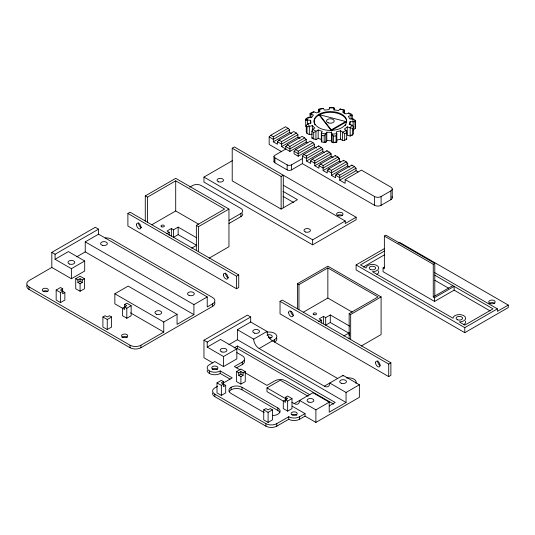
<?xml version="1.0" encoding="UTF-8"?>
<svg xmlns="http://www.w3.org/2000/svg" width="535" height="535" viewBox="0 0 535 535"><rect width="100%" height="100%" fill="white"/><g stroke="black" fill="none" stroke-linecap="round" stroke-linejoin="round"><path stroke-width="0.8" d="M231.133 389.774L231.133 387.253A7.684 4.44 0 0 1 242.001 387.26L277.866 407.964A7.684 4.434 0 0 1 279.531 412.799A7.684 4.434 0 0 1 272.429 415.534M279.852 412.478A7.684 4.434 0 0 0 277.859 410.485L242.001 389.781L242.001 387.26M277.859 410.485L277.866 407.964M306.515 160.995L322.812 151.586L322.812 149.071L321.294 147.446L306.515 155.973L306.515 160.995L310.661 163.389L310.661 160.881L312.179 159.249L326.965 150.716L329.587 152.234L331.111 153.866L331.111 156.374L314.807 165.783L314.807 160.767L329.587 152.234M310.019 117.747L310.019 113.627L311.597 112.47L313.898 111.795L316.386 112.918L320.137 111.226L318.84 109.561L319.007 109.12L323.187 108.431L324.484 110.096L329.172 109.601L329.359 107.776L333.138 107.622L334.121 107.943L334.121 110.23M312.567 130.848L312.567 129.323L314.801 128.032L312.34 125.678L307.023 126.869L307.023 133.449L309.317 134.613L312.34 134.071M315.938 139.662L315.938 131.269L312.567 129.323L311.898 131.516L311.898 138.104L315.938 139.662L318.171 138.371L321.568 139.555M336.97 140.096L340.594 139.154L342.54 140.591L344.68 140.224L344.68 133.643L340.594 130.761L336.248 131.891L336.816 133.683L336.816 142.076L333.586 142.725L332.128 142.571L331.56 140.779L331.56 132.386L326.798 132.219L324.19 135.81L324.19 142.397L325.862 142.357L326.798 140.611L326.798 132.219M332.128 142.571L332.128 134.178L331.56 132.386M340.594 139.154L340.594 130.761M344.192 113.5L344.306 110.003L340.113 109.02L338.481 110.585L333.927 109.769L334.121 107.943L329.359 107.776M350.097 124.735L350.097 121.679L355.24 121.766L355.24 128.353L353.254 129.965M351.1 119.178L351.1 115.366L348.633 113.005L345.924 113.955L342.554 112.009L344.192 110.444L340.113 109.02M353.254 126.915L352.966 118.823L349.81 118.937L348.392 116.309L352.284 115.105L352.284 119.225M305.699 126.621L305.699 120.034L306.16 118.583L308.381 117.265L311.49 117.6L313.45 115.085L310.019 113.627M308.381 117.265L307.518 119.974L307.518 124.555M350.097 121.679L349.241 124.387L352.124 125.136L353.541 127.109L353.541 133.696L352.498 135.041L350.164 136.037L347.282 135.288L347.282 126.895L352.498 128.453L352.498 135.041M336.1 142.457L336.1 135.87L336.816 133.683L332.128 134.178L333.586 136.137L333.586 142.725M324.19 142.397L321.756 141.956L321.308 141.534L321.936 140.377M352.124 125.136L350.164 127.644L350.164 136.037L351.147 134.787M352.498 128.453L353.541 127.109M307.023 133.449L306.267 132.045L306.267 125.457L307.899 123.592L310.922 123.05L310.634 120.301L305.699 120.034M281.437 151.539L269.172 144.457L269.172 136.927L270.69 135.295L285.469 126.762L288.097 128.28L289.622 129.911L289.622 132.419L273.318 141.828L273.318 136.813L288.097 128.28M273.318 141.828L277.464 144.229L277.464 141.715L278.989 140.083L293.768 131.55L296.397 133.068L297.915 134.7L297.915 137.207L281.617 146.623L281.617 141.601L296.397 133.068M391.881 196.766A4.608 2.662 0 0 1 390.884 199.669L381.101 205.313A4.608 2.662 0 0 1 374.58 205.313L302.362 163.616L291.495 169.896A3.076 1.772 0 0 1 287.148 169.896L274.896 162.821L274.896 157.798A3.076 1.772 0 0 1 274.896 155.29L285.764 149.018L285.764 146.51L287.288 144.878L302.068 136.345L304.696 137.863L306.214 139.495L306.214 142.002L289.916 151.412L281.617 146.623M294.063 151.298L295.587 149.666L310.367 141.133L312.995 142.651L314.513 144.283L314.513 146.791L298.216 156.207L294.063 153.806L294.063 151.298L298.216 153.692L314.513 144.283M302.362 163.616L302.362 156.093L303.887 154.461L318.666 145.928L321.294 147.446M314.807 165.783L318.96 168.184L318.96 165.669L320.478 164.038L335.258 155.504L337.886 157.023L339.411 158.654L339.411 161.169L323.107 170.578L323.107 165.556L337.886 157.023M346.185 161.817L331.406 170.351L331.406 175.366L347.71 165.957L347.71 163.449L346.185 161.817L343.557 160.299L328.778 168.833L327.26 170.464L327.26 172.972L323.107 170.578M354.484 166.606L339.705 175.139L339.705 180.161L356.009 170.745L356.009 168.237L354.484 166.606L351.856 165.088L337.077 173.621L335.559 175.253L335.559 177.76L331.406 175.366M313.898 111.795L310.955 113.962L310.955 117.774M347.282 126.895L344.346 129.062L346.292 130.5L346.693 132.733L346.693 139.321L344.68 140.224M62.689 288.76L60.515 287.509L56.168 290.017L56.168 300.055L60.515 302.563L64.862 300.028L64.862 292.525L60.515 290.017L62.689 288.76L62.689 293.782L64.862 292.525M223.523 381.622L221.35 380.365L217.003 382.873L217.003 392.911L221.35 395.425L225.696 392.891L225.696 385.381L221.35 382.873L223.523 381.622L223.523 386.638L225.696 385.381M145.279 221.002L145.279 195.904L175.707 178.336L228.96 209.078L228.96 246.722L209.145 258.164M214.843 302.609A7.684 4.434 0 0 1 212.656 306.328L140.932 347.737A7.684 4.434 0 0 1 130.065 347.737L29.004 289.388L29.004 286.88A7.684 4.434 0 0 1 29.004 280.608L51.821 267.426L51.821 252.373L95.29 227.275L98.554 229.154L98.554 234.176L207.226 296.918L207.226 306.956L212.656 303.82A7.684 4.434 0 0 0 212.656 297.547L111.594 239.192A7.684 4.434 0 0 0 105.154 237.935M145.279 195.904L147.453 197.154L175.707 180.843L224.613 209.078L196.358 225.389L196.358 250.487M283.042 191.363L297.427 199.669L281.122 209.078L232.217 180.843L232.217 148.222L234.39 146.964L356.109 217.237L356.109 219.745L312.641 244.843L203.962 182.101L203.962 177.078L232.317 160.714M51.821 252.373L55.085 254.252L98.554 229.154M127.892 213.472L130.065 212.214L238.737 274.957L238.737 287.509L236.564 288.76L127.892 226.017L127.892 213.472L236.564 276.214L238.737 274.957M55.085 254.252L55.085 259.274L68.393 251.584L84.697 261L84.697 271.038L71.382 278.722L51.821 267.426M85.239 241.86L193.911 304.602L193.911 314.64L85.239 251.898L85.239 241.86L98.554 234.176M189.744 187.17L192.553 185.551A6.146 3.551 0 0 1 201.247 185.551L240.91 208.449A6.146 3.551 0 0 1 240.91 213.472L240.91 216.608L228.98 223.496M289.622 129.911L273.318 139.321L269.172 136.927M76.819 256.76L85.239 251.898M297.915 134.7L281.617 144.109L277.464 141.715M55.085 259.274L71.382 268.684L84.697 261M151.693 224.827L175.707 210.964L198.726 224.245M311.898 131.516L313.697 132.56L318.171 129.978L322.251 131.403L321.308 133.141L321.308 141.534M287.288 144.878L289.916 146.396L304.696 137.863M306.214 139.495L289.916 148.904L285.764 146.51M311.898 138.104L312.567 137.716M331.292 130.6L331.292 129.851L345.704 121.525L345.704 122.281L331.292 130.6L319.495 115.473L319.495 114.717L345.704 121.525M75.729 278.722L80.076 276.214L84.423 278.722L84.423 288.76L80.076 291.247L75.729 288.76L75.729 278.722L77.903 279.979L80.076 278.722L82.25 279.979L84.423 278.722M295.587 149.666L298.216 151.184L312.995 142.651M56.168 290.017L60.515 292.525L62.689 291.267M77.903 279.979L77.903 282.487L80.076 281.229L82.25 282.487L82.25 279.979M196.72 237.834L178.155 227.114L173.534 229.782L171.361 228.532L167.014 231.04L169.187 232.29L169.187 235.306M77.903 282.487L80.076 283.744L82.25 282.487M166.552 233.815L169.187 232.29M274.896 157.798L287.148 164.874A3.076 1.772 0 0 0 291.495 164.874L302.362 158.601M322.812 149.071L306.515 158.487L302.362 156.093M196.72 245.364L178.155 234.644L173.534 237.313L173.534 229.782M232.217 148.222L281.122 176.45L283.296 175.199L283.296 207.821M196.358 225.389L198.532 226.646L228.96 209.078M228.98 220.36L240.91 213.472M191.711 248.153L196.713 245.264M328.677 169.642L327.26 170.464L331.406 172.858L347.71 163.449L346.326 162.647M124.635 304.448L126.808 305.699L122.462 308.213L122.462 315.717L126.808 318.251L131.155 315.737L131.155 305.699L126.808 303.191L124.635 304.448L124.635 309.464L114.851 303.82L114.851 293.782L128.166 286.091L177.065 314.326L177.065 324.37L193.911 314.64M336.976 174.437L335.559 175.253L339.705 177.647L356.009 168.237M102.901 316.994L105.074 315.737L107.247 316.994L109.421 315.737L111.594 316.994L111.594 327.032L107.247 329.547L102.901 327.032L102.901 316.994L107.247 319.502L111.594 316.994M339.705 180.161L345.142 183.298L345.142 179.533L361.439 170.123L390.884 187.116A4.608 2.662 0 0 1 390.884 190.881L390.884 199.669M124.635 306.956L126.808 308.213L131.155 305.699M114.851 293.782L163.757 322.016L177.065 314.326M193.911 304.602L207.226 296.918M345.142 179.533L374.58 196.532A4.608 2.662 0 0 0 381.101 196.532L390.884 190.881M203.962 177.078L312.641 239.82L345.242 221.002L345.242 223.51L356.109 217.237M29.004 286.88L130.065 345.229A7.684 4.434 0 0 0 140.932 345.229L163.757 332.054L163.757 322.016M297.427 308.835L297.427 283.744L327.855 266.176L381.101 296.918L381.101 334.562L361.285 346.005M297.427 283.744L298.945 284.62L327.855 267.928L378.058 296.918L349.154 313.604L349.154 338.702M212.796 362.877L203.962 357.775L203.962 340.207L247.431 315.115L250.694 316.994L250.694 322.016L266.998 331.426A7.684 4.434 60 0 0 272.429 340.835L337.632 378.479M490.154 310.942L454.128 290.144L434.567 301.432L383.06 271.693L383.06 267.928L384.364 268.684L384.364 236.055L385.882 235.179L434.788 263.414L434.788 296.042M203.962 340.207L207.226 342.092L250.694 316.994M280.039 301.312L282.212 300.055L390.884 362.797L390.884 375.343L388.711 376.6L280.039 313.858L280.039 301.312L388.711 364.054L390.884 362.797M207.226 342.092L207.226 347.108L220.54 339.424L236.838 348.833L236.838 358.878L223.523 366.562L214.829 361.54L209.399 364.676A7.684 4.434 0 0 0 209.399 370.956L209.399 373.463M237.379 329.7L253.684 339.11A7.684 4.434 60 0 0 259.114 348.526L324.324 386.17A7.684 4.434 60 0 0 329.754 383.033L346.058 392.443L346.058 402.481L237.379 339.738L237.379 329.7L250.694 322.016M398.221 243.117L399.578 242.335L508.25 305.077L508.25 307.585L464.781 332.683L356.109 269.941L356.109 264.919L384.458 248.554M384.471 251.055L360.456 264.919L366.107 268.055A6.3 3.638 0 0 1 372.407 264.417A6.3 3.638 0 0 1 378.706 268.055A6.3 3.638 0 0 1 372.407 271.693L453.045 318.251A6.3 3.638 0 0 1 459.344 314.613A6.3 3.638 0 0 1 465.651 318.251A6.3 3.638 0 0 1 459.344 321.889L464.781 325.153L493.036 308.835L434.848 275.244M228.96 344.6L237.379 339.738M363.278 267.052L384.471 254.821M234.062 347.931L237.379 346.011L335.191 402.481L329.212 405.931M207.226 347.108L223.523 356.524L236.838 348.833M253.684 339.11L266.998 331.426M303.278 312.233L327.855 298.048L352.237 312.126M383.06 267.928L384.458 267.125M259.114 348.526L274.602 339.585A7.684 4.434 0 0 0 275.826 334.228A7.684 4.434 0 0 0 267.179 332.161M236.838 352.598L242.275 355.735A7.684 4.434 0 0 1 242.275 362.014L234.39 366.562L240.061 369.832M349.582 326.089L330.296 314.954L325.681 317.623L323.508 316.366L319.161 318.88L321.334 320.131L321.334 323.147M236.544 367.833L242.275 364.522A7.684 4.434 0 0 0 244.261 360.236M318.693 321.655L321.334 320.131M236.564 371.578L240.91 369.07L245.257 371.578L245.257 381.622L240.91 384.103L236.564 381.622L236.564 371.578L238.737 372.835L240.91 371.578L243.084 372.835L245.257 371.578M217.645 386.27L214.829 387.895A7.684 4.434 0 0 0 214.829 394.168L214.829 396.676L265.908 426.168A7.684 4.434 0 0 0 276.776 426.168L288.733 419.266A7.684 4.434 0 0 0 299.6 419.266L305.03 416.13L315.897 422.403L359.366 397.304L359.366 384.759L343.069 375.343L324.324 386.17M223.269 383.02L232.217 377.857L220.266 370.956A7.684 4.434 0 0 1 209.399 370.956M217.003 382.873L221.35 385.381L223.523 384.13M238.737 372.835L238.737 375.343L240.91 374.092L243.084 375.343L243.084 372.835M348.867 333.205L330.296 322.485L325.681 325.153L325.681 317.623M384.364 236.055L433.263 264.29L434.788 263.414M238.737 375.343L240.91 376.6L243.084 375.343M349.154 313.604L350.672 314.486L381.101 296.918M343.851 335.993L349.576 332.69M285.469 397.304L287.643 398.562L283.296 401.069L283.296 408.573L287.643 411.107L291.99 408.6L291.99 398.562L287.643 396.047L285.469 397.304L285.469 402.327L266.998 391.66L266.998 387.895L280.307 380.204L307.478 395.893A7.684 4.434 60 0 0 308.187 396.248M433.263 264.29L433.263 296.918L452.824 285.623M433.263 296.918L434.567 297.667L454.128 286.379L454.128 290.144M263.735 409.85L265.908 408.6L268.082 409.85L270.255 408.6L272.429 409.85L272.429 419.895L268.082 422.403L263.735 419.895L263.735 409.85L268.082 412.365L272.429 409.85M285.469 399.812L287.643 401.069L291.99 398.562M292.016 402.34L294.163 403.577L312.908 392.757L329.212 402.166L329.212 412.204L346.058 402.481M214.829 394.168L265.908 423.653A7.684 4.434 0 0 0 276.776 423.653L288.733 416.752A7.684 4.434 0 0 0 299.6 416.752L305.03 413.615L305.03 416.13M294.163 403.577A7.684 4.434 60 0 0 299.6 400.441L315.897 409.85L329.212 402.166M346.058 392.443L359.366 384.759M356.109 264.919L464.781 327.661L497.383 308.835L497.383 311.35L508.25 305.077M346.292 130.5L342.54 132.198L342.54 140.591M344.68 133.643L346.693 132.733M323.187 108.431L318.84 109.561L318.84 111.848M333.586 136.137L336.1 135.87M334.475 142.323L336.816 142.076M326.798 140.611L331.56 140.779M324.344 142.083L325.862 142.357L325.862 133.964L321.308 133.141L321.756 135.368L324.19 135.81M348.633 113.005L350.967 113.848L352.284 115.105M329.727 153.063L331.111 153.866L314.807 163.275L310.661 160.881M338.026 157.858L339.411 158.654L323.107 168.07L318.96 165.669M289.622 132.419L291.695 133.616M297.915 137.207L299.995 138.411M306.214 142.002L307.598 142.798M314.513 146.791L316.586 147.988M322.812 151.586L324.197 152.381M331.111 156.374L333.185 157.571M339.411 161.169L340.795 161.965M347.71 165.957L349.783 167.154M356.009 170.745L358.042 171.922M270.69 135.295L273.318 136.813M278.989 140.083L281.617 141.601M303.887 154.461L306.515 155.973M312.179 159.249L314.807 160.767M320.478 164.038L323.107 165.556M328.778 168.833L331.406 170.351M337.077 173.621L339.705 175.139M283.349 185.264L345.242 221.002M434.768 272.689L497.383 308.835M434.848 280.266L448.511 288.151M283.042 196.385L293.829 202.611M333.746 404.159L237.379 348.526L237.379 346.011M309.932 394.797L285.743 380.833A7.684 4.434 0 0 0 274.876 380.833L266.998 385.381L245.023 372.701M266.998 387.895L286.299 399.036M130.487 312.841L163.757 332.054M292.157 406.185L305.03 413.615M207.145 370.327A7.684 4.434 0 0 0 211.893 374.426A7.684 4.434 0 0 0 220.266 373.463L230.11 379.148M264.129 412.579L231.133 393.533A7.684 4.44 0 0 1 231.133 387.253M352.966 118.823L355.086 120.295L355.24 121.766M346.292 138.893L346.693 139.321M319.495 114.717L331.292 129.851M307.899 123.592L309.317 126.22L309.317 134.613M306.267 125.457L307.023 126.869M355.24 128.353L355.086 120.295M464.781 327.661L464.781 332.683M434.567 297.667L434.567 301.432M392.235 189.002L392.235 197.783M388.711 364.054L388.711 376.6M381.101 196.532L381.101 205.313M374.58 196.532L374.58 205.313M351.856 165.088L351.856 165.843M350.672 314.486L350.672 339.585M346.627 121.559A16.291 9.403 0 0 1 321.381 128.841A16.291 9.403 0 0 1 323.087 112.577A16.291 9.403 0 0 1 346.627 121.559L346.627 122.314A16.291 9.403 0 0 0 330.035 112.343A16.291 9.403 0 0 0 314.159 122.689M344.306 110.003L344.306 113.293M343.557 160.299L343.557 161.048M335.258 155.504L335.258 156.26M331.346 130.38L331.346 131.135M330.296 314.954L330.296 322.485M327.855 267.928L327.855 298.048M326.965 150.716L326.965 151.472M323.508 316.366L323.508 323.896M321.756 135.368L321.756 141.956M319.007 109.12L319.007 112.41M318.847 114.343L318.847 115.092M318.666 145.928L318.666 146.677M318.171 129.978L318.171 138.371M315.897 409.85L315.897 422.403M313.697 132.56L313.697 139.147M312.641 239.82L312.641 244.843M312.34 125.678L312.34 131.015M310.634 120.301L310.634 123.358M306.16 118.583L306.16 120.235M299.6 416.752L299.6 419.266M298.945 284.62L298.945 309.718M298.216 151.184L298.216 156.207M291.495 164.874L291.495 169.896M289.916 146.396L289.916 151.412M288.733 416.752L288.733 419.266M287.643 401.069L287.643 411.107M287.148 164.874L287.148 169.896M281.122 176.45L281.122 209.078M276.776 423.653L276.776 426.168M274.602 339.585L274.602 342.092A7.684 4.434 0 0 0 276.588 337.806M274 156.548L274 161.563M268.082 412.365L268.082 422.403M265.908 423.653L265.908 426.168M242.275 362.014L242.275 364.522M240.91 371.578L240.91 374.092M240.91 376.6L240.91 384.103M236.564 276.214L236.564 288.76M223.523 356.524L223.523 366.562M221.35 385.381L221.35 395.425M220.266 370.956L220.266 373.463M212.656 303.82L212.656 306.328M198.532 226.646L198.532 251.744M178.155 227.114L178.155 234.644M175.707 180.843L175.707 210.964M171.361 228.532L171.361 236.055M147.453 197.154L147.453 222.252M140.932 345.229L140.932 347.737M130.065 345.229L130.065 347.737M126.808 308.213L126.808 318.251M107.247 319.502L107.247 329.547M80.076 278.722L80.076 281.229M80.076 283.744L80.076 291.247M71.382 268.684L71.382 278.722M60.515 292.525L60.515 302.563M141.528 227.649A3.23 1.866 60 0 1 138.732 222.807M228.465 277.846A3.23 1.866 60 0 1 225.67 273.004M349.475 335.251A1.692 0.976 0 0 1 349.475 333.873M293.668 315.489A3.23 1.866 60 0 1 290.793 311.283M380.017 365.432A3.23 1.866 60 0 1 377.81 360.844M337.525 215.291A3.23 1.866 0 0 1 342.601 215.679M343.069 375.343A7.684 4.434 60 0 1 343.022 376.138M214.829 396.676A7.684 4.434 0 0 1 212.649 392.964M346.513 377.964A7.684 4.434 0 0 1 355.922 383.394M266.998 335.191A3.076 1.772 0 0 1 272.007 335.766A3.076 1.772 0 0 1 269.172 338.22M291.99 414.872A3.076 1.772 0 0 0 297.132 414.077A3.076 1.772 0 0 0 293.367 411.903A3.076 1.772 0 0 0 291.99 414.872A3.076 1.772 0 0 1 296.825 415.24M212.168 369.438A3.076 1.772 0 0 1 217.491 369.438M268.376 337.237A3.076 1.772 0 0 1 271.345 337.699M229.14 391.767A7.684 4.44 0 0 1 242.001 389.781M29.004 289.388A7.684 4.434 0 0 1 27.011 285.101M43.128 291.274A3.076 1.772 0 0 1 47.963 291.635M121.973 337.438A3.076 1.772 0 0 1 127.297 337.438M274.896 162.821A3.076 1.772 0 0 1 274.101 161.109M242.663 213.632A6.146 3.551 0 0 1 240.91 216.608M345.918 124.541A16.291 9.403 0 0 1 345.222 125.605M315.021 124.902A16.291 9.403 0 0 1 314.339 123.438M489.157 303.512A3.23 1.866 0 0 1 494.741 303.512M378.492 270.877A6.3 3.638 0 0 1 376.861 274.395M465.437 321.074A6.3 3.638 0 0 1 463.805 324.584M161.824 226.867A1.692 0.976 0 0 0 164.359 226.017A1.692 0.976 0 0 0 161.824 225.175A1.692 0.976 0 0 0 161.824 226.867M223.416 274.896A3.23 1.866 60 0 0 226.84 279.156A3.23 1.866 60 0 0 226.84 274.589A3.23 1.866 60 0 0 223.416 274.896M136.478 224.7A3.23 1.866 60 0 0 139.902 228.96A3.23 1.866 60 0 0 139.902 224.399A3.23 1.866 60 0 0 136.478 224.7M313.965 314.7A1.692 0.976 0 0 0 316.499 313.858A1.692 0.976 0 0 0 313.965 313.015A1.692 0.976 0 0 0 313.965 314.7M375.557 362.737A3.23 1.866 60 0 0 378.981 366.99A3.23 1.866 60 0 0 378.981 362.429A3.23 1.866 60 0 0 375.557 362.737M288.619 312.54A3.23 1.866 60 0 0 292.043 316.8A3.23 1.866 60 0 0 292.043 312.233A3.23 1.866 60 0 0 288.619 312.54M338.194 215.712A3.23 1.866 0 0 0 343.035 214.1A3.23 1.866 0 0 0 338.194 212.482A3.23 1.866 0 0 0 338.194 215.712M305.592 232.023A3.23 1.866 0 0 0 310.434 230.411A3.23 1.866 0 0 0 305.592 228.799A3.23 1.866 0 0 0 305.592 232.023M218.654 181.833A3.23 1.866 0 0 0 223.496 180.215A3.23 1.866 0 0 0 218.654 178.603A3.23 1.866 0 0 0 218.654 181.833M221.838 351.936A3.384 1.953 0 0 0 226.907 350.251A3.384 1.953 0 0 0 221.838 348.559A3.384 1.953 0 0 0 221.838 351.936M308.775 402.133A3.384 1.953 0 0 0 313.844 400.441A3.384 1.953 0 0 0 308.775 398.749A3.384 1.953 0 0 0 308.775 402.133M341.377 383.307A3.384 1.953 0 0 0 346.446 381.622A3.384 1.953 0 0 0 341.377 379.93A3.384 1.953 0 0 0 341.377 383.307M212.656 369.07A3.076 1.772 0 0 0 217.798 368.274A3.076 1.772 0 0 0 214.033 366.101A3.076 1.772 0 0 0 212.656 369.07M254.439 333.118A3.384 1.953 0 0 0 259.508 331.426A3.384 1.953 0 0 0 254.439 329.734A3.384 1.953 0 0 0 254.439 333.118M189.236 295.474A3.384 1.953 0 0 0 194.305 293.782A3.384 1.953 0 0 0 189.236 292.09A3.384 1.953 0 0 0 189.236 295.474M102.292 245.277A3.384 1.953 0 0 0 107.368 243.585A3.384 1.953 0 0 0 102.292 241.894A3.384 1.953 0 0 0 102.292 245.277M69.69 264.103A3.384 1.953 0 0 0 74.766 262.411A3.384 1.953 0 0 0 69.69 260.719A3.384 1.953 0 0 0 69.69 264.103M156.635 314.292A3.384 1.953 0 0 0 161.704 312.6A3.384 1.953 0 0 0 156.635 310.915A3.384 1.953 0 0 0 156.635 314.292M43.763 291.555A3.076 1.772 0 0 0 48.377 290.017A3.076 1.772 0 0 0 43.763 288.479A3.076 1.772 0 0 0 43.763 291.555M123.097 337.358A3.076 1.772 0 0 0 127.704 335.82A3.076 1.772 0 0 0 123.097 334.281A3.076 1.772 0 0 0 123.097 337.358M328.249 122.843A3.845 2.22 0 0 0 334.201 121.124A3.845 2.22 0 0 0 328.65 119.011A3.845 2.22 0 0 0 328.249 122.843M490.334 303.552A3.23 1.866 0 0 0 495.176 301.934A3.23 1.866 0 0 0 490.334 300.322A3.23 1.866 0 0 0 490.334 303.552M370.795 269.667A3.23 1.866 0 0 0 375.637 268.055A3.23 1.866 0 0 0 370.795 266.443A3.23 1.866 0 0 0 370.795 269.667M457.733 319.863A3.23 1.866 0 0 0 462.574 318.251A3.23 1.866 0 0 0 457.733 316.633A3.23 1.866 0 0 0 457.733 319.863"/></g></svg>
